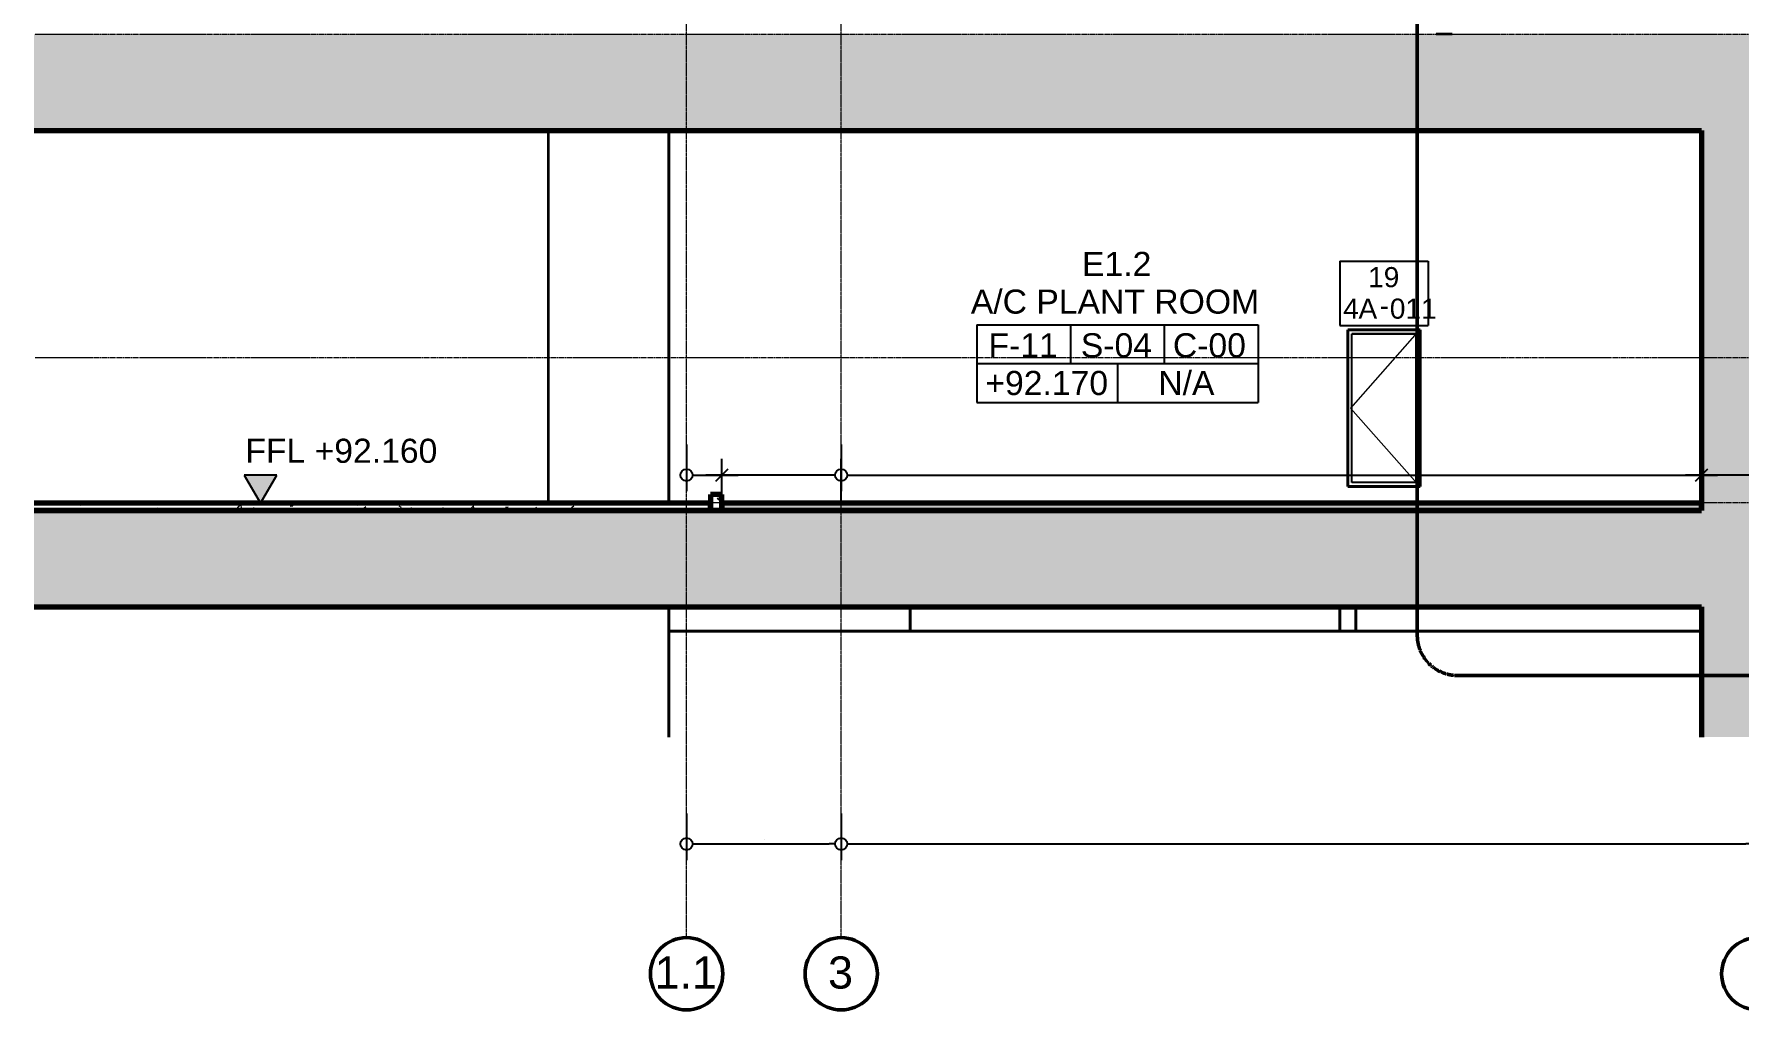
# Model space of a CAD drawing. Header units: millimetres. Extents: x -153298 to 620751, y -313239 to 250031.
# Drawn here: x 80331 to 101533, y -310593 to -298447 of the extents above; entities that cross this region are included whole.
import ezdxf

# ---------------------------------------------------------------- set-up
doc = ezdxf.new("R2010")
doc.units = ezdxf.units.MM
for name, pattern in [('Centre', [31.75, 6.35, -4.7625, 15.875, -4.7625]), ('DPA_Grid _ Level 100', [10, 5.5, -1.6, 1.3, -1.6]), ('DPA_Hidden 50', [3, 2, -1])]:
    doc.linetypes.add(name, pattern=pattern)
for name, color, linetype, lineweight in [('A-ANNO-DIMS', 7, 'Continuous', 9), ('A-ANNO-SYMB', 7, 'Continuous', 9), ('A-COLS', 7, 'Continuous', 70), ('A-COLS-E', 7, 'Continuous', 35), ('A-DETL', 7, 'Continuous', 70), ('A-DETL-GENF', 7, 'Continuous', 35), ('A-DOOR-E', 7, 'Continuous', 25), ('A-DOOR-HDLN', 7, 'Continuous', 9), ('A-DOOR-IDEN', 7, 'Continuous', 25), ('A-DOOR-OPNG', 7, 'Continuous', 9), ('A-FLOR-E', 7, 'Continuous', 35), ('A-FLOR-FNSH', 7, 'Continuous', 70), ('A-FLOR-LEVL', 7, 'Continuous', 35), ('A-FLOR-PATT', 7, 'Continuous', 70), ('A-ROOM-IDEN', 7, 'Continuous', 25), ('A-ROOM-LINE', 7, 'Continuous', 25), ('A-WALL', 7, 'Continuous', 35), ('A-WALL-PATT', 7, 'Continuous', 35), ('G-ANNO-SPOR', 7, 'Continuous', 9), ('S-GRID', 7, 'Continuous', 0), ('S-GRID-IDEN', 7, 'Continuous', 50), ('WALL-E', 7, 'Continuous', 35)]:
    doc.layers.add(name, color=color, linetype=linetype, lineweight=lineweight)
doc.styles.add('ARIAL', font='arial.ttf')
doc.styles.add('Arial_1', font='arial.ttf', dxfattribs={"height": 250})
doc.styles.add('Arial_2', font='arial.ttf', dxfattribs={"height": 3})
doc.dimstyles.new('DPA-DIM-3_0_C-C', dxfattribs={"dimscale": 304.8, "dimtxt": 306.07782, "dimasz": 0.492126, "dimexe": 0.656168, "dimexo": 0.0625, "dimgap": 0.164042, "dimtad": 1, "dimdec": 0, "dimzin": 0, "dimdsep": 46, "dimtxsty": 'Arial_2', "dimblk1": 'DOTBLANK', "dimblk2": 'DOTBLANK', "dimsah": 1, "dimcen": 0.09, "dimdle": 0.656168, "dimclrd": 7, "dimclre": 7, "dimclrt": 7, "dimadec": 8, "dimazin": 0, "dimtfac": 1, "dimtdec": 4, "dimtix": 1, "dimtmove": 0, "dimatfit": 3, "dimfxl": 1.312336, "dimfxlon": 1, "dimtvp": 1, "dimtolj": 1, "dimtzin": 0, "dimarcsym": 2})
doc.dimstyles.new('DPA-DIM-3_0_C-T', dxfattribs={"dimscale": 304.8, "dimtxt": 306.07782, "dimasz": 0.492126, "dimexe": 0.656168, "dimexo": 0.0625, "dimgap": 0.164042, "dimtad": 0, "dimjust": 2, "dimdec": 0, "dimzin": 0, "dimdsep": 46, "dimtxsty": 'Arial_2', "dimblk1": 'DOTBLANK', "dimblk2": 'OBLIQUE', "dimsah": 1, "dimcen": 0.09, "dimdle": 0.656168, "dimclrd": 7, "dimclre": 7, "dimclrt": 7, "dimadec": 8, "dimazin": 0, "dimtfac": 1, "dimtdec": 4, "dimtix": 1, "dimtmove": 2, "dimatfit": 3, "dimfxl": 1.312336, "dimfxlon": 1, "dimtvp": 1, "dimtolj": 1, "dimtzin": 0, "dimarcsym": 2})
pattern_1 = [(50, (108217.3, -305821.75), (728.737, -63.756), [76.2, -838.2]), (355, (108217.3, -305821.75), (-140.972, 764.228), [60.96, -670.56]), (100.451, (108278, -305827.1), (587.77, 700.467), [64.76, -712.36]), (46.184, (108217.3, -305618.55), (1084.316, -168.17), [114.3, -1257.3]), (96.636, (108307.7, -305632.6), (949.61, 989.71), [97.14, -1068.54]), (351.184, (108217.3, -305618.6), (949.62, 989.7), [91.44, -1005.84]), (21, (108318.9, -305669.35), (606.458, -409.061), [76.2, -838.2]), (326, (108318.9, -305669.35), (247.208, 736.753), [60.96, -670.56]), (71.451, (108369.44, -305703.44), (853.668, 327.685), [64.76, -712.36]), (37.5, (108217.3, -305821.75), (12.3547, 338.2201), [33.528, -628.904, 33.528, -647.192, -673.1]), (37.5, (108217.3, -305821.75), (12.3547, 338.2201), [-1343.152, 33.528, -639.572]), (7.5, (108217.3, -305821.75), (267.279, 400.722), [33.528, -354.584, 33.528, -613.664, -256.54]), (7.5, (108217.3, -305821.75), (267.279, 400.722), [-1035.304, 33.528, -223.012]), (327.5, (107990.73, -305821.75), (542.3633, -22.9153), [33.528, -220.472, 33.528, -758.952, -1051.56]), (327.5, (107990.73, -305821.75), (542.3633, -22.9153), [-1046.48, 33.528, -1018.032]), (317.5, (107889.13, -305821.75), (592.517, 101.707), [33.528, -296.672, 33.528, -492.76, -746.76]), (317.5, (107889.13, -305821.75), (592.517, 101.707), [-856.488, 33.528, -713.232])]

# ---------------------------------------------------------------- blocks, each defined once
blk = doc.blocks.new('A7-A8 _REVERSE_ - A8_Wall_ Acess Panel 900x1950-14022464-2120-01 ENTRANCE 1 SECTION A')
at = {"layer": 'A-DOOR-E', "color": 7}
for p, q in [((-886582, 94320), (-886582, 92370)), ((-886582, 92370), (-886582, 94320)), ((-885682, 94320), (-886582, 94320)), ((-886582, 94320), (-885682, 94320)), ((-886532, 92420), (-886532, 94270)), ((-886532, 92420), (-886532, 94270)), ((-885732, 94270), (-886532, 94270)), ((-886532, 94270), (-885732, 94270)), ((-885732, 92420), (-885732, 94270)), ((-885732, 94270), (-885732, 92420)), ((-885682, 92370), (-885682, 94320)), ((-885682, 94320), (-885682, 92370)), ((-886582, 92370), (-885682, 92370)), ((-885682, 92370), (-886582, 92370)), ((-885732, 92420), (-886532, 92420)), ((-885732, 92420), (-886532, 92420))]:
    blk.add_line(p, q, dxfattribs=at)
at = {"layer": 'A-DOOR-HDLN', "color": 7}
blk.add_line((-885717, 92405), (-885717, 94285), dxfattribs=at)
at = {"layer": 'A-DOOR-OPNG', "color": 7}
for p, q in [((-885717, 94285), (-886547, 93345)), ((-886547, 93345), (-885717, 92405))]:
    blk.add_line(p, q, dxfattribs=at)
blk = doc.blocks.new('Walls New - Walls New-13988885-2120-01 ENTRANCE 1 SECTION A')
at = {"layer": 'WALL-E', "color": 7}
for p, q in [((-895025, 92170), (-895025, 96800)), ((-895025, 92170), (-895025, 96800)), ((-895025, 89249), (-895025, 90870)), ((-895025, 89249), (-895025, 90870)), ((-892025, 90870), (-892025, 90570)), ((-892025, 90570), (-892025, 90870))]:
    blk.add_line(p, q, dxfattribs=at)
blk = doc.blocks.new('Grid - 100 Scale-2291345-2120-01 ENTRANCE 1 SECTION A')
at = {"layer": 'S-GRID-IDEN', "color": 7}
blk.add_circle((-892882, 86304), 450, dxfattribs=at)
blk = doc.blocks.new('_DotBlank')
at = {"color": 7, "linetype": 'ByBlock', "lineweight": -2}
blk.add_line((-0.5, 0), (-1, 0), dxfattribs=at)
blk.add_circle((0, 0), 0.5, dxfattribs=at)
blk = doc.blocks.new('*D3745')
at = {"layer": 'A-ANNO-DIMS', "color": 7, "lineweight": -2, "transparency": 16777216}
for p, q in [((90368, -308146), (90368, -308727)), ((101768, -308146), (101768, -308727)), ((90518, -308527), (101618, -308527))]:
    blk.add_line(p, q, dxfattribs=at)
at = {"layer": 'DEFPOINTS', "color": 7, "transparency": 16777216}
for p in [(90368, -308127), (101768, -308127), (101768, -308527)]:
    blk.add_point(p, dxfattribs=at)
at = {"layer": 'A-ANNO-DIMS', "color": 7, "lineweight": -2, "transparency": 16777216, "xscale": 150, "yscale": 150, "zscale": 150, "rotation": 180}
blk.add_blockref('_DotBlank', (90368, -308527), dxfattribs=at)
at = {"layer": 'A-ANNO-DIMS', "color": 7, "lineweight": -2, "transparency": 16777216, "xscale": 150, "yscale": 150, "zscale": 150}
blk.add_blockref('_DotBlank', (101768, -308527), dxfattribs=at)
at = {"layer": 'A-ANNO-DIMS', "color": 7, "transparency": 16777216, "insert": (96068, -308475), "char_height": 3, "width": 1384.41, "attachment_point": 5, "style": 'Arial_2'}
blk.add_mtext('\\A1;11400', dxfattribs=at)
blk = doc.blocks.new('DPA_Room Tag Box - Standard-4486259-2120-01 ENTRANCE 1 SECTION A')
at = {"layer": 'A-ROOM-LINE', "color": 7}
for p, q in [((-891197, 94383), (-891197, 93416)), ((-891197, 94383), (-887697, 94383)), ((-890031, 94383), (-890031, 93900)), ((-888864, 94383), (-888864, 93900)), ((-887697, 94383), (-887697, 93416)), ((-891197, 93900), (-887697, 93900)), ((-889447, 93900), (-889447, 93416)), ((-891197, 93416), (-887697, 93416))]:
    blk.add_line(p, q, dxfattribs=at)
blk = doc.blocks.new('*D3718')
at = {"layer": 'DEFPOINTS', "color": 7, "transparency": 16777216}
for p in [(88445, -303793), (88445, -303793), (88445, -303935)]:
    blk.add_point(p, dxfattribs=at)
blk = doc.blocks.new('_None')
blk = doc.blocks.new('_Oblique')
at = {"color": 7, "linetype": 'ByBlock', "lineweight": -2}
blk.add_line((-0.5, -0.5), (0.5, 0.5), dxfattribs=at)
blk = doc.blocks.new('*D3719')
at = {"layer": 'A-ANNO-DIMS', "color": 7, "lineweight": -2, "transparency": 16777216}
for p, q in [((88445, -303554), (88445, -304135)), ((88885, -304316), (88885, -303735)), ((88595, -303935), (89085, -303935))]:
    blk.add_line(p, q, dxfattribs=at)
at = {"layer": 'DEFPOINTS', "color": 7, "transparency": 16777216}
for p in [(88445, -303535), (88885, -303935), (88885, -304335)]:
    blk.add_point(p, dxfattribs=at)
at = {"layer": 'A-ANNO-DIMS', "color": 7, "lineweight": -2, "transparency": 16777216, "xscale": 150, "yscale": 150, "zscale": 150, "rotation": 180}
blk.add_blockref('_DotBlank', (88445, -303935), dxfattribs=at)
at = {"layer": 'A-ANNO-DIMS', "color": 7, "lineweight": -2, "transparency": 16777216, "xscale": 150, "yscale": 150, "zscale": 150}
blk.add_blockref('_Oblique', (88885, -303935), dxfattribs=at)
at = {"layer": 'A-ANNO-DIMS', "color": 7, "transparency": 16777216, "insert": (88183, -303693), "char_height": 3, "width": 830.65, "attachment_point": 1, "line_spacing_factor": 0.941778, "style": 'Arial_2'}
blk.add_mtext('\\A1;440', dxfattribs=at)
blk = doc.blocks.new('*D3720')
at = {"layer": 'DEFPOINTS', "color": 7, "transparency": 16777216}
for p in [(90368, -303935), (90368, -304076), (90368, -304076)]:
    blk.add_point(p, dxfattribs=at)
blk = doc.blocks.new('*D3721')
at = {"layer": 'A-ANNO-DIMS', "color": 7, "lineweight": -2, "transparency": 16777216}
for p, q in [((88885, -304316), (88885, -303735)), ((90368, -304316), (90368, -303735)), ((90218, -303935), (88685, -303935))]:
    blk.add_line(p, q, dxfattribs=at)
at = {"layer": 'DEFPOINTS', "color": 7, "transparency": 16777216}
for p in [(88885, -303935), (88885, -304335), (90368, -304335)]:
    blk.add_point(p, dxfattribs=at)
at = {"layer": 'A-ANNO-DIMS', "color": 7, "lineweight": -2, "transparency": 16777216, "xscale": 150, "yscale": 150, "zscale": 150, "rotation": 180}
blk.add_blockref('_Oblique', (88885, -303935), dxfattribs=at)
at = {"layer": 'A-ANNO-DIMS', "color": 7, "lineweight": -2, "transparency": 16777216, "xscale": 150, "yscale": 150, "zscale": 150}
blk.add_blockref('_DotBlank', (90368, -303935), dxfattribs=at)
at = {"layer": 'A-ANNO-DIMS', "color": 7, "transparency": 16777216, "insert": (89193, -303693), "char_height": 3, "width": 1107.53, "attachment_point": 1, "line_spacing_factor": 0.941778, "style": 'Arial_2'}
blk.add_mtext('\\A1;1483', dxfattribs=at)
blk = doc.blocks.new('*D3722')
at = {"layer": 'DEFPOINTS', "color": 7, "transparency": 16777216}
for p in [(90368, -303793), (90368, -303793), (90368, -303935)]:
    blk.add_point(p, dxfattribs=at)
blk = doc.blocks.new('*D3723')
at = {"layer": 'A-ANNO-DIMS', "color": 7, "lineweight": -2, "transparency": 16777216}
for p, q in [((90368, -303554), (90368, -304135)), ((101068, -303554), (101068, -304135)), ((90518, -303935), (101268, -303935))]:
    blk.add_line(p, q, dxfattribs=at)
at = {"layer": 'DEFPOINTS', "color": 7, "transparency": 16777216}
for p in [(90368, -303535), (101068, -303535), (101068, -303935)]:
    blk.add_point(p, dxfattribs=at)
at = {"layer": 'A-ANNO-DIMS', "color": 7, "lineweight": -2, "transparency": 16777216, "xscale": 150, "yscale": 150, "zscale": 150, "rotation": 180}
blk.add_blockref('_DotBlank', (90368, -303935), dxfattribs=at)
at = {"layer": 'A-ANNO-DIMS', "color": 7, "lineweight": -2, "transparency": 16777216, "xscale": 150, "yscale": 150, "zscale": 150}
blk.add_blockref('_Oblique', (101068, -303935), dxfattribs=at)
at = {"layer": 'A-ANNO-DIMS', "color": 7, "transparency": 16777216, "insert": (95237, -303693), "char_height": 3, "width": 1384.41, "attachment_point": 1, "line_spacing_factor": 0.941778, "style": 'Arial_2'}
blk.add_mtext('\\A1;10700', dxfattribs=at)
blk = doc.blocks.new('*D3725')
at = {"layer": 'A-ANNO-DIMS', "color": 7, "lineweight": -2, "transparency": 16777216}
for p, q in [((101068, -304316), (101068, -303735)), ((101768, -304316), (101768, -303735)), ((101618, -303935), (100868, -303935))]:
    blk.add_line(p, q, dxfattribs=at)
at = {"layer": 'DEFPOINTS', "color": 7, "transparency": 16777216}
for p in [(101068, -303935), (101068, -304335), (101768, -304335)]:
    blk.add_point(p, dxfattribs=at)
at = {"layer": 'A-ANNO-DIMS', "color": 7, "lineweight": -2, "transparency": 16777216, "xscale": 150, "yscale": 150, "zscale": 150, "rotation": 180}
blk.add_blockref('_Oblique', (101068, -303935), dxfattribs=at)
at = {"layer": 'A-ANNO-DIMS', "color": 7, "lineweight": -2, "transparency": 16777216, "xscale": 150, "yscale": 150, "zscale": 150}
blk.add_blockref('_DotBlank', (101768, -303935), dxfattribs=at)
at = {"layer": 'A-ANNO-DIMS', "color": 7, "transparency": 16777216, "insert": (100401, -303693), "char_height": 3, "width": 830.65, "attachment_point": 1, "line_spacing_factor": 0.941778, "style": 'Arial_2'}
blk.add_mtext('\\A1;700', dxfattribs=at)
blk = doc.blocks.new('*D3735')
at = {"layer": 'A-ANNO-DIMS', "color": 7, "lineweight": -2, "transparency": 16777216}
for p, q in [((88445, -308146), (88445, -308727)), ((90368, -308146), (90368, -308727)), ((88595, -308527), (90218, -308527))]:
    blk.add_line(p, q, dxfattribs=at)
at = {"layer": 'DEFPOINTS', "color": 7, "transparency": 16777216}
for p in [(88445, -308127), (90368, -308127), (90368, -308527)]:
    blk.add_point(p, dxfattribs=at)
at = {"layer": 'A-ANNO-DIMS', "color": 7, "lineweight": -2, "transparency": 16777216, "xscale": 150, "yscale": 150, "zscale": 150, "rotation": 180}
blk.add_blockref('_DotBlank', (88445, -308527), dxfattribs=at)
at = {"layer": 'A-ANNO-DIMS', "color": 7, "lineweight": -2, "transparency": 16777216, "xscale": 150, "yscale": 150, "zscale": 150}
blk.add_blockref('_DotBlank', (90368, -308527), dxfattribs=at)
at = {"layer": 'A-ANNO-DIMS', "color": 7, "transparency": 16777216, "insert": (89406, -308475), "char_height": 3, "width": 1107.53, "attachment_point": 5, "style": 'Arial_2'}
blk.add_mtext('\\A1;1923', dxfattribs=at)
blk = doc.blocks.new('Spot Elevations - Section Scale 100-10802364-2120-01 ENTRANCE 1 SECTION A')
at = {"layer": 'G-ANNO-SPOR'}
blk.add_hatch(color=7, dxfattribs=at).paths.add_polyline_path([(-898913, 101800), (-899114, 101451), (-899316, 101800)])
at = {"layer": 'G-ANNO-SPOR', "color": 7, "lineweight": 25}
for p, q in [((-898913, 101800), (-899316, 101800)), ((-899316, 101800), (-899114, 101451)), ((-899114, 101451), (-898913, 101800))]:
    blk.add_line(p, q, dxfattribs=at)
blk = doc.blocks.new('DPA_Door Tag - Standard-4918896-2120-01 ENTRANCE 1 SECTION A')
at = {"layer": 'A-DOOR-IDEN', "color": 7}
for p, q in [((-846183, 96448), (-846183, 95648)), ((-846183, 96448), (-845083, 96448)), ((-845083, 96448), (-845083, 95648)), ((-846183, 95648), (-845083, 95648))]:
    blk.add_line(p, q, dxfattribs=at)
at = {"layer": 'A-DOOR-IDEN', "color": 7, "lineweight": 9, "insert": (-845686, 96020), "char_height": 250, "width": 144.3, "attachment_point": 1, "style": 'Arial_1'}
blk.add_mtext('-', dxfattribs=at)

msp = doc.modelspace()

# ---------------------------------------------------------------- hatches: boundary and pattern name
at = {"layer": 'A-DETL-GENF', "lineweight": 9}
h = msp.add_hatch(dxfattribs=at)
h.set_pattern_fill('FP_1', style=0, pattern_type=2)
h.set_pattern_definition(pattern_1)
h.paths.add_polyline_path([(101565.4353, -307197.3524), (102467.8829, -307197.3524), (102467.8829, -305576.753), (103017.8806, -305576.753), (103017.8806, -305376.753), (112467.88, -305376.753), (112467.88, -307197.3524), (113867.88, -307197.3524), (113867.88, -305376.753), (122092.9315, -305376.753), (122092.9315, -306676.753), (123867.88, -306676.753), (123867.88, -307197.3524), (125267.88, -307197.3524), (125267.88, -305976.753), (130003.88, -305976.753), (130003.88, -305376.753), (134337.5502, -305376.753), (134337.5502, -305576.753), (140337.5298, -305576.753), (140337.5298, -304376.753), (130003.88, -304376.753), (130003.88, -304416.753), (129803.88, -304416.753), (129803.88, -305776.753), (124213.88, -305776.753), (124213.88, -304376.753), (113867.88, -304376.753), (113867.88, -298652.784), (119380.88, -301835.716), (119380.88, -302507.753), (119880.88, -302507.753), (119880.8933, -301835.7237), (114011.0238, -298446.753), (112467.88, -298446.753), (112467.88, -298307.753), (112558.3958, -298307.753), (112558.3958, -297707.753), (112058.3958, -297707.753), (112058.3958, -298307.753), (112158.3958, -298307.753), (112158.3958, -298446.753), (104188.1926, -298446.753), (104188.1926, -294036.753), (103988.1926, -294036.753), (103988.1926, -293996.753), (100313.1276, -293996.753), (100322.5695, -294083.8958), (99995.5431, -294083.8958), (100012.5695, -294241.0387), (99685.5431, -294241.0387), (99702.5695, -294398.1815), (99375.5431, -294398.1815), (99392.5695, -294555.3244), (99065.5431, -294555.3244), (99082.5695, -294712.4672), (98755.5431, -294712.4672), (98772.5695, -294869.6101), (98445.5431, -294869.6101), (98459.319, -294996.753), (98431.8802, -294996.753), (98431.8802, -295296.753), (99036.3182, -295296.753), (99036.3182, -295013.3142), (99966.8802, -294541.6008), (99966.8802, -294696.753), (100266.8802, -294696.753), (100266.8802, -294496.753), (103688.1926, -294496.753), (103688.1926, -298446.753), (80330.7286, -298446.753), (80330.7286, -299646.753), (101067.8829, -299646.753), (101067.8829, -304376.753), (80330.7286, -304376.753), (80330.7286, -305576.753), (101067.8829, -305576.753), (101067.8829, -307197.3524)])
h.paths.add_polyline_path([(112467.88, -304376.753), (102467.8829, -304376.753), (102467.8829, -299646.753), (112467.88, -299646.753), (112467.88, -304301.2027)])
h.paths.add_polyline_path([(132836.6797, -299646.753), (140337.5298, -299646.753), (140337.5298, -298446.753), (122478.88, -298446.753), (116617.88, -295053.5424), (116617.88, -293996.753), (116117.88, -293996.753), (116117.88, -295341.8187), (123553.6755, -299646.753), (130961.4671, -299646.753)])
at = {"layer": 'A-FLOR-PATT', "lineweight": 9}
h = msp.add_hatch(dxfattribs=at)
h.set_pattern_fill('FP_1', style=0, pattern_type=2)
h.set_pattern_definition(pattern_1)
h.paths.add_polyline_path([(88744.8806, -304286.753), (88744.8806, -304276.753), (80330.7286, -304276.753), (80330.7286, -304286.753)])
h = msp.add_hatch(dxfattribs=at)
h.set_pattern_fill('FP_1', style=0, pattern_type=2)
h.set_pattern_definition(pattern_1)
h.paths.add_polyline_path([(88744.8806, -304286.753), (88744.8806, -304276.753), (80330.7286, -304276.753), (80330.7286, -304286.753)])
h = msp.add_hatch(dxfattribs=at)
h.set_pattern_fill('FP_1', style=0, pattern_type=2)
h.set_pattern_definition(pattern_1)
h.paths.add_polyline_path([(88744.8806, -304376.753), (88744.8806, -304286.753), (80330.7286, -304286.753), (80330.7286, -304376.753)])
h = msp.add_hatch(dxfattribs=at)
h.set_pattern_fill('FP_1', style=0, pattern_type=2)
h.set_pattern_definition(pattern_1)
h.paths.add_polyline_path([(88744.8806, -304376.753), (88744.8806, -304286.753), (80330.7286, -304286.753), (80330.7286, -304376.753)])
h = msp.add_hatch(dxfattribs=at)
h.set_pattern_fill('FP_1', style=0, pattern_type=2)
h.set_pattern_definition(pattern_1)
h.paths.add_polyline_path([(112467.88, -304286.753), (112467.88, -304276.753), (102467.8851, -304276.753), (102467.8851, -304286.753), (112443.7433, -304286.753)])
h.paths.add_polyline_path([(88884.8806, -304286.753), (101067.8749, -304286.753), (101067.8749, -304276.753), (88884.8806, -304276.753)])
h = msp.add_hatch(dxfattribs=at)
h.set_pattern_fill('FP_1', style=0, pattern_type=2)
h.set_pattern_definition(pattern_1)
h.paths.add_polyline_path([(112467.88, -304286.753), (112467.88, -304276.753), (102467.8851, -304276.753), (102467.8851, -304286.753), (112443.7433, -304286.753)])
h.paths.add_polyline_path([(88884.8806, -304286.753), (101067.8749, -304286.753), (101067.8749, -304276.753), (88884.8806, -304276.753)])
h = msp.add_hatch(dxfattribs=at)
h.set_pattern_fill('FP_1', style=0, pattern_type=2)
h.set_pattern_definition(pattern_1)
h.paths.add_polyline_path([(102833.2791, -304376.753), (112467.88, -304376.753), (112467.88, -304286.753), (102467.8851, -304286.753), (102467.8851, -304376.753)])
h.paths.add_polyline_path([(95332.4289, -304376.753), (101067.8749, -304376.7462), (101067.8749, -304286.753), (88884.8806, -304286.753), (88884.8806, -304376.753)])
h = msp.add_hatch(dxfattribs=at)
h.set_pattern_fill('FP_1', style=0, pattern_type=2)
h.set_pattern_definition(pattern_1)
h.paths.add_polyline_path([(102833.2791, -304376.753), (112467.88, -304376.753), (112467.88, -304286.753), (102467.8851, -304286.753), (102467.8851, -304376.753)])
h.paths.add_polyline_path([(95332.4289, -304376.753), (101067.8749, -304376.7462), (101067.8749, -304286.753), (88884.8806, -304286.753), (88884.8806, -304376.753)])
at = {"layer": 'A-WALL-PATT', "lineweight": 9}
h = msp.add_hatch(dxfattribs=at)
h.set_pattern_fill('FP_3', angle=140, style=0, pattern_type=2)
h.set_pattern_definition([(140, (88884.9, -304276.75), (63.76, 728.74), [76.2, -838.2]), (85, (88884.9, -304276.75), (-764.2, -141), [60.96, -670.56]), (190.45, (88890.2, -304216), (-700.5, 587.8), [64.76, -712.36]), (136.18, (88681.7, -304276.75), (168.2, 1084.3), [114.3, -1257.3]), (186.64, (88695.7, -304186.4), (-989.7, 949.6), [97.14, -1068.54]), (81.18, (88681.7, -304276.8), (-989.7, 949.6), [91.44, -1005.84]), (111, (88732.5, -304175.15), (409.06, 606.46), [76.2, -838.2]), (56, (88732.5, -304175.15), (-736.75, 247.2), [60.96, -670.56]), (161.45, (88766.6, -304124.6), (-327.7, 853.7), [64.76, -712.36]), (127.5, (88884.88, -304276.75), (-338.22, 12.35), [33.53, -628.9, 33.53, -1320.29]), (127.5, (88884.88, -304276.75), (-338.22, 12.35), [-695.96, -647.19, 33.53, -639.57]), (97.5, (88884.88, -304276.75), (-400.72, 267.28), [33.53, -354.58, 33.53, -870.2]), (97.5, (88884.88, -304276.75), (-400.72, 267.28), [-421.64, -613.66, 33.53, -223.01]), (57.5, (88884.88, -304503.32), (22.92, 542.36), [33.53, -220.47, 33.53, -1810.51]), (57.5, (88884.88, -304503.32), (22.92, 542.36), [-287.53, -758.95, 33.53, -1018.03]), (47.5, (88884.9, -304604.9), (-101.7, 592.5), [33.53, -296.67, 33.53, -1239.52]), (47.5, (88884.9, -304604.9), (-101.7, 592.5), [-363.73, -492.76, 33.53, -713.23])])
h.paths.add_polyline_path([(88884.8806, -304376.753), (88884.8806, -304176.753), (88744.8806, -304176.753), (88744.8806, -304376.753)])

# ---------------------------------------------------------------- linework, layer by layer
at = {"layer": 'A-ANNO-SYMB', "color": 7, "linetype": 'DPA_Hidden 50', "lineweight": 50}
for p, q in [((97533.1548, -305929.9129), (97533.1548, -291798.2085)), ((130842.5943, -306429.9129), (98033.1548, -306429.9129))]:
    msp.add_line(p, q, dxfattribs=at)
msp.add_arc((98033.1548, -305929.9129), 500, 180, 270, dxfattribs=at)
at = {"layer": 'A-COLS', "color": 7}
for p, q in [((101067.8829, -299646.753), (101067.8829, -304376.753)), ((101067.8829, -305576.753), (101067.8829, -307197.3524))]:
    msp.add_line(p, q, dxfattribs=at)
at = {"layer": 'A-COLS-E', "color": 7}
for p, q in [((101067.8749, -299646.753), (101067.8749, -304376.753)), ((101067.8749, -305576.753), (101067.8749, -307197.3524))]:
    msp.add_line(p, q, dxfattribs=at)
at = {"layer": 'A-DETL', "color": 7}
for p, q in [((80330.7286, -299646.753), (101067.8829, -299646.753)), ((101067.8829, -299646.753), (101067.8829, -304376.753)), ((101067.8829, -304376.753), (80330.7286, -304376.753)), ((80330.7286, -305576.753), (101067.8829, -305576.753)), ((101067.8829, -305576.753), (101067.8829, -307197.3524))]:
    msp.add_line(p, q, dxfattribs=at)
at = {"layer": 'A-FLOR-E', "color": 7}
for p, q in [((97767.88, -304376.753), (91224.8802, -304376.753)), ((101067.8829, -304376.753), (97967.88, -304376.753)), ((101067.8749, -304276.753), (101067.8749, -304376.753))]:
    msp.add_line(p, q, dxfattribs=at)
at = {"layer": 'A-FLOR-FNSH', "color": 7, "lineweight": 35}
for p, q in [((88744.8806, -304276.753), (80330.7286, -304276.753)), ((88744.8806, -304286.753), (88744.8806, -304276.753)), ((101067.8749, -304276.753), (88884.8806, -304276.753)), ((88884.8806, -304276.753), (88884.8806, -304286.753)), ((101067.8749, -304286.753), (101067.8749, -304276.753))]:
    msp.add_line(p, q, dxfattribs=at)
at = {"layer": 'A-FLOR-FNSH', "color": 7}
for p, q in [((88744.8806, -304286.753), (80330.7286, -304286.753)), ((80330.7286, -304376.753), (88744.8806, -304376.753)), ((88744.8806, -304376.753), (88744.8806, -304286.753)), ((88884.8806, -304286.753), (88884.8806, -304376.753)), ((101067.8749, -304286.753), (88884.8806, -304286.753)), ((88884.8806, -304376.753), (101067.8749, -304376.753)), ((101067.8749, -304376.753), (101067.8749, -304286.753))]:
    msp.add_line(p, q, dxfattribs=at)
at = {"layer": 'A-FLOR-LEVL', "color": 7, "linetype": 'Centre', "lineweight": 9}
for p, q in [((80346.0738, -298446.753), (144086.7932, -298446.753)), ((80346.0738, -302471.753), (144086.7932, -302471.753)), ((80346.0738, -304276.753), (144086.7932, -304276.753))]:
    msp.add_line(p, q, dxfattribs=at)
at = {"layer": 'A-WALL', "color": 7, "lineweight": 70}
for p, q in [((88744.8806, -304176.753), (88744.8806, -304376.753)), ((88884.8806, -304176.753), (88744.8806, -304176.753)), ((88884.8806, -304376.753), (88884.8806, -304176.753)), ((88744.8806, -304376.753), (88884.8806, -304376.753))]:
    msp.add_line(p, q, dxfattribs=at)
at = {"layer": 'G-ANNO-SPOR', "color": 7}
msp.add_line((83147.003, -304286.753), (83147.003, -304286.753), dxfattribs=at)
msp.add_line((83147.003, -304286.753), (83147.003, -304286.753), dxfattribs=at)
at = {"layer": 'S-GRID', "color": 7, "linetype": 'DPA_Grid _ Level 100'}
for p, q in [((88444.8801, -309692.5036), (88444.8801, -276432.3847)), ((90367.88, -309692.5036), (90367.88, -276432.3847))]:
    msp.add_line(p, q, dxfattribs=at)
at = {"layer": 'WALL-E', "color": 7}
for p, q in [((97967.88, -298446.753), (97767.88, -298446.753)), ((86724.88, -299646.753), (86724.88, -304276.753)), ((86724.8805, -299646.753), (86724.8805, -304276.753)), ((88224.8802, -299646.753), (88224.8802, -304276.753)), ((88224.8805, -299646.753), (88224.8805, -304276.753)), ((88224.8805, -304276.753), (88224.8805, -299646.753)), ((88224.8806, -299646.753), (88224.8806, -304276.753)), ((101067.8829, -299646.753), (88224.8806, -299646.753)), ((88224.8806, -299646.753), (97767.88, -299646.753)), ((97967.88, -299646.753), (97767.88, -299646.753)), ((97967.88, -299646.753), (101067.8829, -299646.753)), ((96667.88, -304076.753), (96667.88, -302126.753)), ((96667.88, -302126.753), (97567.88, -302126.753)), ((97567.88, -302126.753), (96667.88, -302126.753)), ((96667.88, -302126.753), (96667.88, -304076.753)), ((96667.88, -302126.753), (96667.88, -304076.753)), ((97567.88, -302126.753), (97567.88, -304076.753)), ((97567.88, -304076.753), (97567.88, -302126.753)), ((97567.88, -304076.753), (97567.88, -302126.753)), ((97567.88, -304076.753), (96667.88, -304076.753)), ((96667.88, -304076.753), (97567.88, -304076.753)), ((88224.8801, -304276.753), (80330.7286, -304276.753)), ((80330.7286, -304276.753), (86724.8801, -304276.753)), ((86724.8805, -304276.753), (80330.7286, -304276.753)), ((80330.7286, -304276.753), (86724.8806, -304276.753)), ((86724.88, -304276.753), (88224.88, -304276.753)), ((88224.8801, -304276.753), (86724.8801, -304276.753)), ((88224.8806, -304276.753), (86724.8806, -304276.753)), ((88224.8805, -304376.753), (101067.8829, -304376.753)), ((88744.8806, -304376.753), (88224.8805, -304376.753)), ((97767.88, -304376.753), (88884.8806, -304376.753)), ((97767.88, -304376.753), (91224.8802, -304376.753)), ((91224.8802, -304376.753), (97767.88, -304376.753)), ((97967.88, -304376.753), (97767.88, -304376.753)), ((97767.88, -304376.753), (97967.88, -304376.753)), ((97767.88, -304376.753), (97967.88, -304376.753)), ((97967.88, -304376.753), (97767.88, -304376.753)), ((97767.88, -304376.753), (97967.88, -304376.753)), ((101067.8829, -304376.753), (97967.88, -304376.753)), ((97967.88, -304376.753), (101067.8829, -304376.753)), ((101067.8829, -304376.753), (97967.88, -304376.753)), ((88224.8801, -307197.3524), (88224.8801, -305576.753)), ((88224.8801, -305576.753), (88224.8801, -307197.3524)), ((96567.88, -305576.753), (96567.88, -305876.753)), ((96567.88, -305876.753), (96567.88, -305576.753)), ((96767.88, -305576.753), (96767.88, -305876.753)), ((96767.88, -305876.753), (96767.88, -305576.753)), ((101067.8829, -305876.753), (88224.8801, -305876.753)), ((88224.8801, -305876.753), (88224.8801, -307197.3524)), ((88224.8801, -307197.3524), (88224.8801, -305876.753)), ((88224.8801, -305876.753), (101067.8829, -305876.753))]:
    msp.add_line(p, q, dxfattribs=at)

# ---------------------------------------------------------------- block references
at = {"layer": 'A-DOOR-E', "color": 7}
msp.add_blockref('A7-A8 _REVERSE_ - A8_Wall_ Acess Panel 900x1950-14022464-2120-01 ENTRANCE 1 SECTION A', (983250.2539, -396446.753), dxfattribs=at)
at = {"layer": 'A-DOOR-IDEN', "color": 7, "lineweight": 9}
msp.add_blockref('DPA_Door Tag - Standard-4918896-2120-01 ENTRANCE 1 SECTION A', (942750.8365, -397721.3382), dxfattribs=at)
at = {"layer": 'A-ROOM-IDEN', "color": 7}
msp.add_blockref('DPA_Room Tag Box - Standard-4486259-2120-01 ENTRANCE 1 SECTION A', (983250.2539, -396446.753), dxfattribs=at)
at = {"layer": 'G-ANNO-SPOR', "color": 7, "lineweight": 25}
msp.add_blockref('Spot Elevations - Section Scale 100-10802364-2120-01 ENTRANCE 1 SECTION A', (982261.1129, -405736.753), dxfattribs=at)
at = {"layer": 'S-GRID-IDEN', "color": 7}
for p in [(981327.254, -396446.753), (983250.2539, -396446.753), (994650.2539, -396446.753)]:
    msp.add_blockref('Grid - 100 Scale-2291345-2120-01 ENTRANCE 1 SECTION A', p, dxfattribs=at)
at = {"layer": 'WALL-E', "color": 7}
msp.add_blockref('Walls New - Walls New-13988885-2120-01 ENTRANCE 1 SECTION A', (983250.2539, -396446.753), dxfattribs=at)

# ---------------------------------------------------------------- texts
at = {"layer": 'A-DOOR-IDEN', "color": 7, "lineweight": 9, "char_height": 250, "attachment_point": 1, "style": 'Arial_1'}
for s, insert, width in [('19', (96921.4086, -301347.0165), 464.97875), ('4', (96611.1712, -301739.1622), 232.489375), ('A', (96801.6401, -301739.1622), 280.590625), ('011', (97191.4436, -301739.1622), 697.468125)]:
    msp.add_mtext(s, dxfattribs=dict(at, insert=insert, width=width))
at = {"layer": 'A-ROOM-IDEN', "color": 7, "lineweight": 9, "char_height": 300, "attachment_point": 1, "style": 'Arial_2'}
for s, insert, width in [('E1.2', (93363.3358, -301157.5244), 1066.244375), ('A/C PLANT ROOM', (91980.4296, -301626.3877), 4409.28125), ('F-11', (92200.2855, -302170.6625), 1058.2275), ('S-04', (93348.4699, -302170.6625), 1090.295), ('C-00', (94493.524, -302170.6625), 1114.345625), ('+92.170', (92161.192, -302639.3792), 1883.965625), ('N/A', (94312.0255, -302639.3792), 857.805625)]:
    msp.add_mtext(s, dxfattribs=dict(at, insert=insert, width=width))
at = {"layer": 'S-GRID-IDEN', "color": 7, "lineweight": 9, "char_height": 400, "attachment_point": 1, "style": 'ARIAL'}
for s, insert, width in [('1.1', (88047.0897, -309926.6076), 945.99125), ('3', (90204.5896, -309926.6076), 376.793125)]:
    msp.add_mtext(s, dxfattribs=dict(at, insert=insert, width=width))

# ---------------------------------------------------------------- dimensions: what is measured, and where the dimension line sits
at = {"layer": 'A-ANNO-DIMS', "color": 7}
for base, p1, p2, override, picture, middle in [((88884.8806, -303934.8114), (88444.8801, -303534.8114), (88884.8806, -304334.8114), {"dimpost": '<>', "dimclrd": 7, "dimclre": 7, "dimclrt": 7, "dimfxl": 913.017222}, '*D3719', (88597.9979, -303695.3425)), ((101067.8829, -303934.8114), (90367.88, -303534.8114), (101067.8829, -303534.8114), {"dimpost": '<>', "dimclrd": 7, "dimclre": 7, "dimclrt": 7, "dimfxl": 10700.002861}, '*D3723', (95929.2929, -303695.3425)), ((88884.8806, -303934.8114), (90367.88, -304334.8114), (88884.8806, -304334.8114), {"dimpost": '<>', "dimclrd": 7, "dimclre": 7, "dimclrt": 7, "dimfxl": 1482.999372}, '*D3721', (89747.1658, -303695.3425)), ((101067.8829, -303934.8114), (101767.8829, -304334.8114), (101067.8829, -304334.8114), {"dimpost": '<>', "dimclrd": 7, "dimclre": 7, "dimclrt": 7, "dimfxl": 700}, '*D3725', (100816.185, -303695.3425))]:
    dim = msp.add_linear_dim(base=base, p1=p1, p2=p2, dimstyle='DPA-DIM-3_0_C-T', override=override, dxfattribs=at)
    dim.commit()
    dim.dimension.update_dxf_attribs({"geometry": picture, "text_midpoint": middle, "dimtype": 160})
for base, p1, p2, picture, middle in [((88444.8801, -303934.8114), (88444.8801, -303793.39), (88444.8801, -303793.39), '*D3718', (88444.8801, -303934.8114)), ((90367.88, -303934.8114), (90367.88, -303793.39), (90367.88, -303793.39), '*D3722', (90367.88, -303934.8114)), ((90367.88, -303934.8114), (90367.88, -304076.2328), (90367.88, -304076.2328), '*D3720', (90367.88, -303934.8114))]:
    dim = msp.add_linear_dim(base=base, p1=p1, p2=p2, text=' ', dimstyle='DPA-DIM-3_0_C-T', override={"dimpost": '<>', "dimblk": 'None', "dimse1": 1, "dimse2": 1, "dimsd1": 1, "dimsd2": 1, "dimclrd": 7, "dimclre": 7, "dimclrt": 7, "dimfxl": 0}, dxfattribs=at)
    dim.commit()
    dim.dimension.update_dxf_attribs({"geometry": picture, "text_midpoint": middle})
for base, p1, p2, override, picture, middle in [((90367.88, -308526.9278), (88444.8801, -308126.9278), (90367.88, -308126.9278), {"dimpost": '<>', "dimclrd": 7, "dimclre": 7, "dimclrt": 7, "dimfxl": 1922.999881}, '*D3735', (89406.3801, -308475.3951)), ((101767.88, -308526.9278), (90367.88, -308126.9278), (101767.88, -308126.9278), {"dimpost": '<>', "dimclrd": 7, "dimclre": 7, "dimclrt": 7, "dimfxl": 11400}, '*D3745', (96067.88, -308475.3961))]:
    dim = msp.add_linear_dim(base=base, p1=p1, p2=p2, dimstyle='DPA-DIM-3_0_C-C', override=override, dxfattribs=at)
    dim.commit()
    dim.dimension.update_dxf_attribs({"geometry": picture, "text_midpoint": middle})

# ---------------------------------------------------------------- next in the draw order: texts
at = {"layer": 'G-ANNO-SPOR', "color": 7, "insert": (82957.98, -303483.1574), "char_height": 300, "width": 2853.655186, "attachment_point": 1, "line_spacing_factor": 0.941778, "style": 'Arial_2', "bg_fill": 3, "box_fill_scale": 1.25, "bg_fill_color": 256, "bg_fill_true_color": 13158600, "bg_fill_transparency": 0}
msp.add_mtext('FFL +92.160', dxfattribs=at)

doc.saveas('drawing.dxf')
